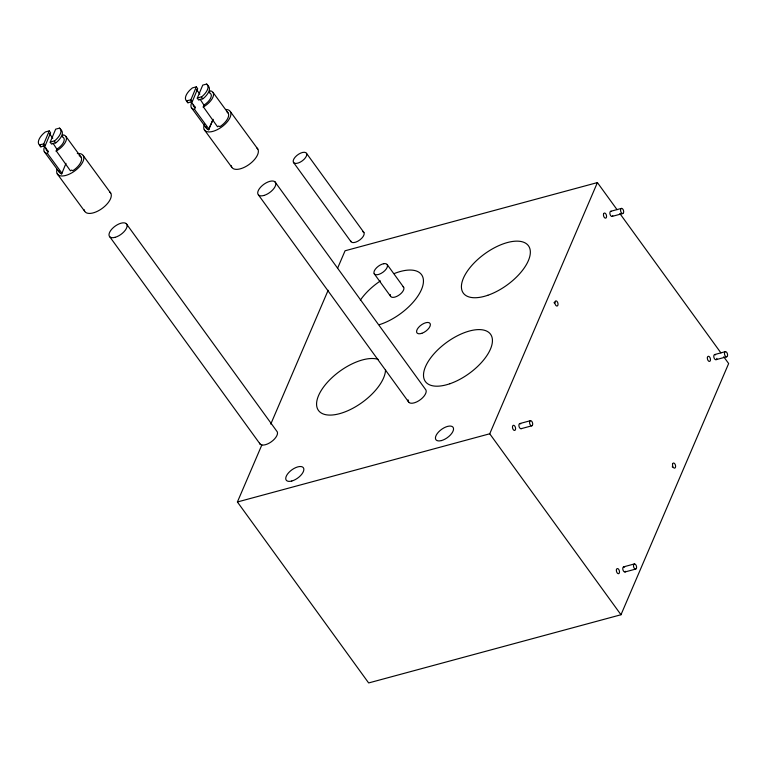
<?xml version="1.0" encoding="UTF-8"?>
<svg xmlns="http://www.w3.org/2000/svg" width="767" height="767" viewBox="0 0 767 767"><rect width="100%" height="100%" fill="white"/><g stroke="black" fill="none" stroke-linecap="round" stroke-linejoin="round"><path stroke-width="1.15" d="M49.251 130.898L45.339 131.953L43.22 133.765A13.24 6.376 -36.2 0 0 39.309 144.867L43.767 143.956L49.251 130.898L50.622 132.768L45.138 145.826L40.689 146.737A13.24 6.376 -36.2 0 1 39.721 144.503M50.181 142.221L55.665 129.163L59.567 128.108L60.516 129.086A13.24 6.376 -36.2 0 1 54.898 140.658L50.181 142.221L51.552 144.091L56.279 142.528A13.24 6.376 -36.2 0 0 61.887 130.956L59.567 128.108M65.981 163.342L61.676 173.898L60.986 172.959L61.868 173.121L47.458 153.458L48.292 151.463L43.93 145.797A10.594 5.101 -36.2 0 1 43.278 145.5M56.01 151.147L57.218 148.932A10.594 5.101 -36.2 0 0 62.271 136.89L63.095 134.858A13.24 6.376 -36.2 0 1 65.847 141.262A13.24 6.376 -36.2 0 1 56.327 150.984L70.42 170.811L71.686 170.073L72.827 170.725A13.24 6.376 -36.2 0 0 79.145 155.682M196.323 86.844L192.421 87.898L190.302 89.71A13.24 6.376 -36.2 0 0 186.391 100.813L190.839 99.902L196.323 86.844L197.704 88.713L192.22 101.771L187.771 102.682A13.24 6.376 -36.2 0 1 186.803 100.448M197.263 98.166L202.747 85.108L206.649 84.054L207.598 85.032A13.24 6.376 -36.2 0 1 201.98 96.604L197.263 98.166L198.634 100.036L203.351 98.473A13.24 6.376 -36.2 0 0 208.969 86.901L206.649 84.054M213.063 119.288L208.95 129.067L194.54 109.403L195.374 107.409L191.012 101.733M203.092 107.092L204.3 104.878A10.594 5.101 -36.2 0 0 209.353 92.836L210.177 90.803A13.24 6.376 -36.2 0 1 212.929 97.208A13.24 6.376 -36.2 0 1 203.408 106.929L217.502 126.756L218.768 126.018L219.908 126.67A13.24 6.376 -36.2 0 0 227.032 111.992M206.016 126.66A13.24 6.376 -36.2 0 0 208.451 129.767L212.919 119.94M723.741 356.78L728.65 363.548L620.982 614.75L368.649 682.946L237.406 501.982L261.854 444.937M270.78 424.093L328.142 290.271M337.547 268.325L345.064 250.78L597.407 182.584L617.061 209.679M237.406 501.982L489.739 433.786L597.407 182.584M53.096 143.314L56.844 149.153M200.177 99.259L203.926 105.098M610.762 211.289L621.462 208.394M612.085 216.419L622.775 213.523A2.646 1.457 74.9 0 0 623.015 209.401A2.646 1.457 74.9 0 0 620.561 209.957A2.646 1.457 74.9 0 0 622.775 213.523M714.671 354.555L725.361 351.66M715.985 359.685L726.685 356.789A2.646 1.457 74.9 0 0 726.915 352.667A2.646 1.457 74.9 0 0 724.46 353.223A2.646 1.457 74.9 0 0 726.685 356.789M519.777 423.566L530.476 420.68M521.1 428.695L531.79 425.81A2.646 1.457 74.9 0 0 532.03 421.687A2.646 1.457 74.9 0 0 529.575 422.243A2.646 1.457 74.9 0 0 531.79 425.81M623.686 566.832L634.376 563.946M625 571.961L635.699 569.076A2.646 1.457 74.9 0 0 635.929 564.953A2.646 1.457 74.9 0 0 633.475 565.509A2.646 1.457 74.9 0 0 635.699 569.076M194.54 109.403L194.3 109.393A13.24 6.376 -36.2 0 1 191.549 102.989M208.95 129.067L208.068 128.904L208.758 129.844M47.458 153.458L47.218 153.448A13.24 6.376 -36.2 0 1 44.467 147.043M195.374 107.409L195.125 107.351A10.594 5.101 -36.2 0 1 193.188 104.868M48.292 151.463L48.043 151.406A10.594 5.101 -36.2 0 1 46.125 148.165M61.676 173.898L61.37 173.821A13.24 6.376 -36.2 0 1 58.934 170.715M230.359 111.608L257.808 149.057M213.092 92.519L228.192 113.123M196.438 89.48L199.861 94.159M201.433 97.045L202.804 98.914M190.839 99.902L192.22 101.771M186.678 101.023L188.049 102.903M191.386 107.677L206.486 128.271M204.319 129.786L231.768 167.235M83.277 155.663L110.726 193.111M66.01 136.574L81.11 157.177M49.356 133.535L52.779 138.213M54.352 141.099L55.723 142.969M43.767 143.956L45.138 145.826M39.596 145.078L40.967 146.957M44.313 151.732L59.404 172.326M57.237 173.841L84.686 211.299M619.861 213.552L720.932 352.906M306.503 153.333A7.948 3.787 -36 0 1 298.382 162.949A7.948 3.787 -36 0 1 295.046 157.273A7.948 3.787 -36 0 1 306.503 153.333L363.922 232.506M387.249 264.653L403.653 287.28M293.454 162.374L350.874 241.547M374.191 273.704L390.595 296.321M489.739 433.786L620.982 614.75M274.95 181.808L425.33 389.166A10.594 5.053 -36 0 1 418.792 400.777A10.594 5.053 -36 0 1 408.092 399.866M258.565 195.077L408.945 402.435M126.248 223.628L276.638 430.987A10.594 5.053 -36 0 1 271.25 441.84A10.594 5.053 -36 0 1 259.524 443.173M109.863 236.907L260.253 444.266M394.19 273.579A40.267 19.194 -36 0 1 422.655 286.264A40.267 19.194 -36 0 1 379.502 324.633M360.346 300.175A40.267 19.194 -36 0 1 380.432 280.904M385.542 369.665A40.267 19.194 -36 0 1 340.673 413.365A40.267 19.194 -36 0 1 322.706 388.227A40.267 19.194 -36 0 1 378.198 359.387M672.343 466.518A2.646 1.457 74.9 0 1 672.4 467.189M554.023 302.553A2.646 1.457 74.9 0 1 554.349 303.099M109.623 191.932A15.896 7.651 -36.2 0 1 101.608 208.816A15.896 7.651 -36.2 0 1 84.159 209.717M77.314 153.573A15.896 7.651 -36.2 0 1 82.548 162.422A15.896 7.651 -36.2 0 1 65.761 175.442A15.896 7.651 -36.2 0 1 57.026 169.315M256.705 147.878A15.896 7.651 -36.2 0 1 248.69 164.761A15.896 7.651 -36.2 0 1 231.241 165.662M225.575 109.451A15.896 7.651 -36.2 0 1 228.95 119.527A15.896 7.651 -36.2 0 1 211.529 131.694A15.896 7.651 -36.2 0 1 204.511 124.168M362.57 231.557A7.948 3.787 -36 0 1 360.001 239.812A7.948 3.787 -36 0 1 350.615 240.771M403.106 286.695A7.948 3.787 -36 0 1 402.522 291.796A7.948 3.787 -36 0 1 395.532 296.896L394.19 297.26A7.948 3.787 -36 0 1 390.374 294.605M716.397 359.455A2.646 1.457 74.9 0 1 713.828 357.038A2.646 1.457 74.9 0 1 715.63 354.853M716.867 358.362A2.646 1.457 74.9 0 1 716.694 359.004M612.795 215.738A2.646 1.457 74.9 0 1 610.129 214.568A2.646 1.457 74.9 0 1 611.232 211.309M625.709 571.281A2.646 1.457 74.9 0 1 623.734 571.357A2.646 1.457 74.9 0 1 622.852 567.925A2.646 1.457 74.9 0 1 624.645 567.139M521.512 428.475A2.646 1.457 74.9 0 1 518.943 426.049A2.646 1.457 74.9 0 1 520.745 423.873M383.653 263.723L382.311 264.088A7.948 3.787 -36 0 0 374.306 270.914A7.948 3.787 -36 0 0 377.786 274.644L379.128 274.279A7.948 3.787 -36 0 0 387.134 267.443A7.948 3.787 -36 0 0 383.653 263.723M487.822 295.276A40.267 19.194 -36 0 0 528.952 246.543A40.267 19.194 -36 0 0 470.88 266.542A40.267 19.194 -36 0 0 487.822 295.276M449.913 383.73A40.267 19.194 -36 0 0 491.043 334.997A40.267 19.194 -36 0 0 432.971 354.996A40.267 19.194 -36 0 0 449.913 383.73M421.85 333.309A8.082 3.854 -36 0 0 430.105 323.53A8.082 3.854 -36 0 0 418.446 327.547A8.082 3.854 -36 0 0 421.85 333.309M441.447 440.574A10.594 5.053 -36 0 0 453.402 427.957A10.594 5.053 -36 0 0 438.59 431.965A10.594 5.053 -36 0 0 441.447 440.574M291.757 481.034A10.594 5.053 -36 0 0 303.713 468.416A10.594 5.053 -36 0 0 288.9 472.424A10.594 5.053 -36 0 0 291.757 481.034M554.953 302.093A2.646 1.457 74.9 0 0 556.909 306.043A2.646 1.457 74.9 0 0 557.561 302.236A2.646 1.457 74.9 0 0 554.953 302.093M672.534 464.208A2.646 1.457 74.9 0 0 674.481 468.158A2.646 1.457 74.9 0 0 675.133 464.351A2.646 1.457 74.9 0 0 672.534 464.208M603.495 214.223A2.646 1.457 74.9 0 0 605.441 218.173A2.646 1.457 74.9 0 0 606.093 214.367A2.646 1.457 74.9 0 0 603.495 214.223M707.395 357.489A2.646 1.457 74.9 0 0 709.341 361.439A2.646 1.457 74.9 0 0 710.002 357.633A2.646 1.457 74.9 0 0 707.395 357.489M512.509 426.51A2.646 1.457 74.9 0 0 514.456 430.45A2.646 1.457 74.9 0 0 515.117 426.644A2.646 1.457 74.9 0 0 512.509 426.51M616.409 569.776A2.646 1.457 74.9 0 0 618.355 573.716A2.646 1.457 74.9 0 0 619.017 569.91A2.646 1.457 74.9 0 0 616.409 569.776M263.723 195.518A10.594 5.053 -36 0 0 275.679 182.901A10.594 5.053 -36 0 0 260.866 186.908A10.594 5.053 -36 0 0 263.723 195.518M115.031 237.348A10.594 5.053 -36 0 0 126.986 224.731A10.594 5.053 -36 0 0 112.164 228.739A10.594 5.053 -36 0 0 115.031 237.348"/></g></svg>
